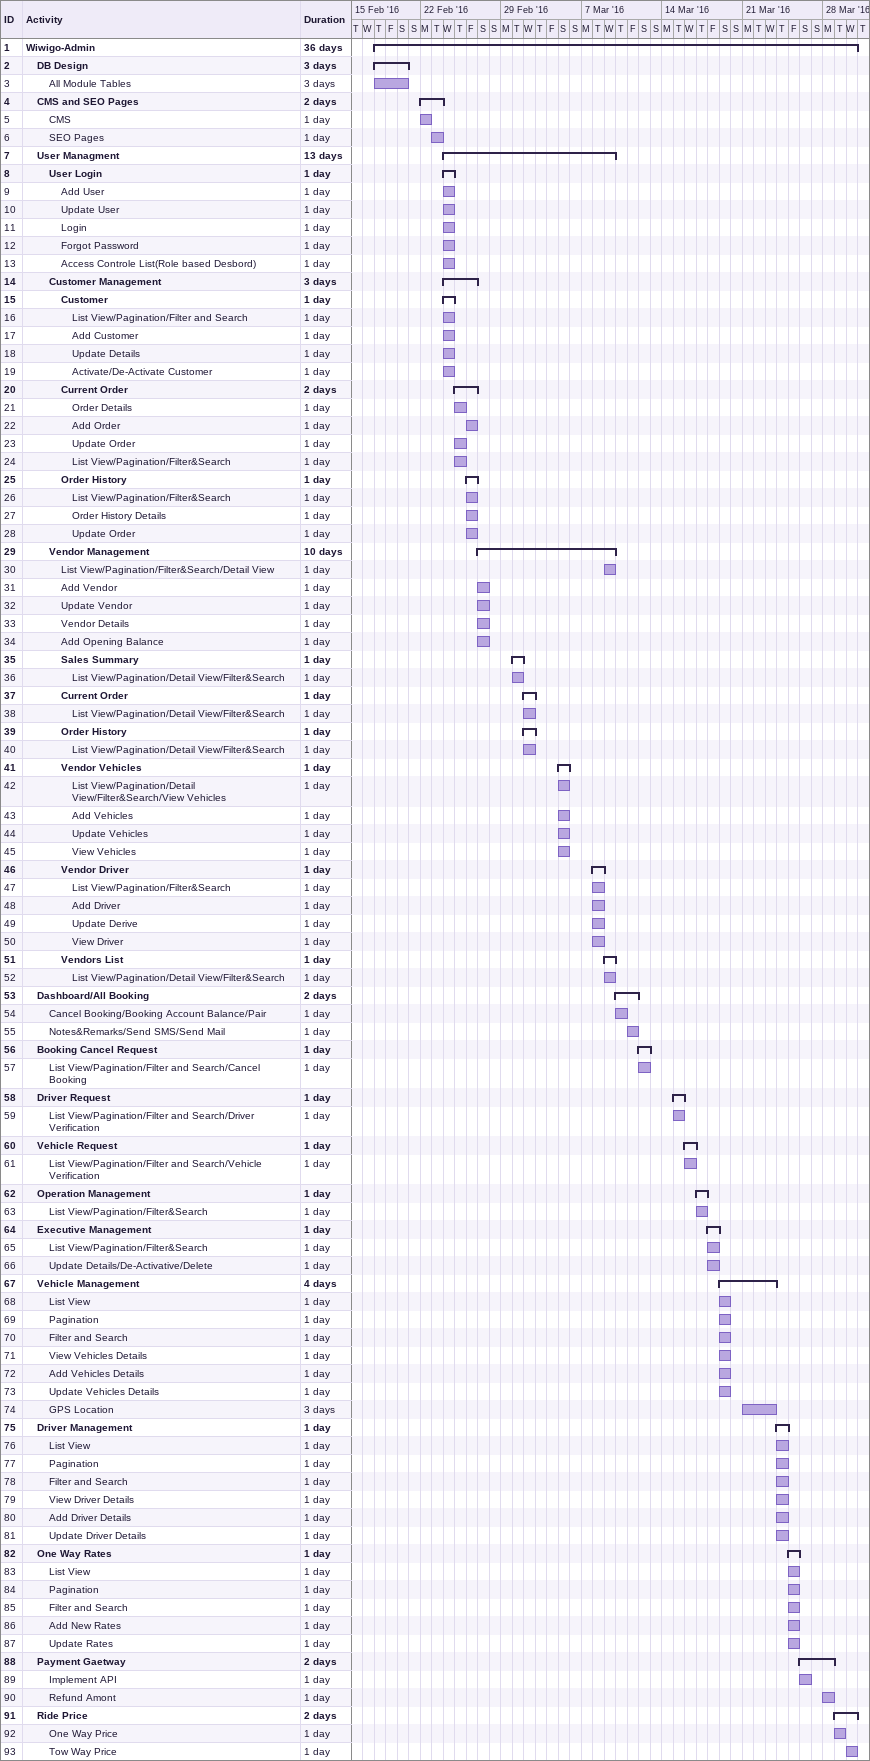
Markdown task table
| ID | Level | Task | Duration | Start | Finish |
|---|---|---|---|---|---|
| 1 | 1 | **Wiwigo-Admin** | 36d | 2016-02-18 | 2016-03-30 |
| 2 | 2 | **DB Design** | 3d | 2016-02-18 | 2016-02-20 |
| 3 | 3 | All Module Tables | 3d | 2016-02-18 | 2016-02-20 |
| 4 | 2 | **CMS and SEO Pages** | 2d | 2016-02-22 | 2016-02-23 |
| 5 | 3 | CMS | 1d | 2016-02-22 | 2016-02-22 |
| 6 | 3 | SEO Pages | 1d | 2016-02-23 | 2016-02-23 |
| 7 | 2 | **User Managment** | 13d | 2016-02-24 | 2016-03-09 |
| 8 | 3 | **User Login** | 1d | 2016-02-24 | 2016-02-24 |
| 9 | 4 | Add User | 1d | 2016-02-24 | 2016-02-24 |
| 10 | 4 | Update User | 1d | 2016-02-24 | 2016-02-24 |
| 11 | 4 | Login | 1d | 2016-02-24 | 2016-02-24 |
| 12 | 4 | Forgot Password | 1d | 2016-02-24 | 2016-02-24 |
| 13 | 4 | Access Controle List(Role based Desbord) | 1d | 2016-02-24 | 2016-02-24 |
| 14 | 3 | **Customer Management** | 3d | 2016-02-24 | 2016-02-26 |
| 15 | 4 | **Customer** | 1d | 2016-02-24 | 2016-02-24 |
| 16 | 5 | List View/Pagination/Filter and Search | 1d | 2016-02-24 | 2016-02-24 |
| 17 | 5 | Add Customer | 1d | 2016-02-24 | 2016-02-24 |
| 18 | 5 | Update Details | 1d | 2016-02-24 | 2016-02-24 |
| 19 | 5 | Activate/De-Activate Customer | 1d | 2016-02-24 | 2016-02-24 |
| 20 | 4 | **Current Order** | 2d | 2016-02-25 | 2016-02-26 |
| 21 | 5 | Order Details | 1d | 2016-02-25 | 2016-02-25 |
| 22 | 5 | Add Order | 1d | 2016-02-26 | 2016-02-26 |
| 23 | 5 | Update Order | 1d | 2016-02-25 | 2016-02-25 |
| 24 | 5 | List View/Pagination/Filter&Search | 1d | 2016-02-25 | 2016-02-25 |
| 25 | 4 | **Order History** | 1d | 2016-02-26 | 2016-02-26 |
| 26 | 5 | List View/Pagination/Filter&Search | 1d | 2016-02-26 | 2016-02-26 |
| 27 | 5 | Order History Details | 1d | 2016-02-26 | 2016-02-26 |
| 28 | 5 | Update Order | 1d | 2016-02-26 | 2016-02-26 |
| 29 | 3 | **Vendor Management** | 10d | 2016-02-27 | 2016-03-09 |
| 30 | 4 | List View/Pagination/Filter&Search/Detail View | 1d | 2016-03-09 | 2016-03-09 |
| 31 | 4 | Add Vendor | 1d | 2016-02-27 | 2016-02-27 |
| 32 | 4 | Update Vendor | 1d | 2016-02-27 | 2016-02-27 |
| 33 | 4 | Vendor Details | 1d | 2016-02-27 | 2016-02-27 |
| 34 | 4 | Add Opening Balance | 1d | 2016-02-27 | 2016-02-27 |
| 35 | 4 | **Sales Summary** | 1d | 2016-03-01 | 2016-03-01 |
| 36 | 5 | List View/Pagination/Detail View/Filter&Search | 1d | 2016-03-01 | 2016-03-01 |
| 37 | 4 | **Current Order** | 1d | 2016-03-02 | 2016-03-02 |
| 38 | 5 | List View/Pagination/Detail View/Filter&Search | 1d | 2016-03-02 | 2016-03-02 |
| 39 | 4 | **Order History** | 1d | 2016-03-02 | 2016-03-02 |
| 40 | 5 | List View/Pagination/Detail View/Filter&Search | 1d | 2016-03-02 | 2016-03-02 |
| 41 | 4 | **Vendor Vehicles** | 1d | 2016-03-05 | 2016-03-05 |
| 42 | 5 | List View/Pagination/Detail View/Filter&Search/View Vehicles | 1d | 2016-03-05 | 2016-03-05 |
| 43 | 5 | Add Vehicles | 1d | 2016-03-05 | 2016-03-05 |
| 44 | 5 | Update Vehicles | 1d | 2016-03-05 | 2016-03-05 |
| 45 | 5 | View Vehicles | 1d | 2016-03-05 | 2016-03-05 |
| 46 | 4 | **Vendor Driver** | 1d | 2016-03-08 | 2016-03-08 |
| 47 | 5 | List View/Pagination/Filter&Search | 1d | 2016-03-08 | 2016-03-08 |
| 48 | 5 | Add Driver | 1d | 2016-03-08 | 2016-03-08 |
| 49 | 5 | Update Derive | 1d | 2016-03-08 | 2016-03-08 |
| 50 | 5 | View Driver | 1d | 2016-03-08 | 2016-03-08 |
| 51 | 4 | **Vendors List** | 1d | 2016-03-09 | 2016-03-09 |
| 52 | 5 | List View/Pagination/Detail View/Filter&Search | 1d | 2016-03-09 | 2016-03-09 |
| 53 | 2 | **Dashboard/All Booking** | 2d | 2016-03-10 | 2016-03-11 |
| 54 | 3 | Cancel Booking/Booking Account Balance/Pair | 1d | 2016-03-10 | 2016-03-10 |
| 55 | 3 | Notes&Remarks/Send SMS/Send Mail | 1d | 2016-03-11 | 2016-03-11 |
| 56 | 2 | **Booking Cancel Request** | 1d | 2016-03-12 | 2016-03-12 |
| 57 | 3 | List View/Pagination/Filter and Search/Cancel Booking | 1d | 2016-03-12 | 2016-03-12 |
| 58 | 2 | **Driver Request** | 1d | 2016-03-15 | 2016-03-15 |
| 59 | 3 | List View/Pagination/Filter and Search/Driver Verification | 1d | 2016-03-15 | 2016-03-15 |
| 60 | 2 | **Vehicle Request** | 1d | 2016-03-16 | 2016-03-16 |
| 61 | 3 | List View/Pagination/Filter and Search/Vehicle Verification | 1d | 2016-03-16 | 2016-03-16 |
| 62 | 2 | **Operation Management** | 1d | 2016-03-17 | 2016-03-17 |
| 63 | 3 | List View/Pagination/Filter&Search | 1d | 2016-03-17 | 2016-03-17 |
| 64 | 2 | **Executive Management** | 1d | 2016-03-18 | 2016-03-18 |
| 65 | 3 | List View/Pagination/Filter&Search | 1d | 2016-03-18 | 2016-03-18 |
| 66 | 3 | Update Details/De-Activative/Delete | 1d | 2016-03-18 | 2016-03-18 |
| 67 | 2 | **Vehicle Management** | 4d | 2016-03-19 | 2016-03-23 |
| 68 | 3 | List View | 1d | 2016-03-19 | 2016-03-19 |
| 69 | 3 | Pagination | 1d | 2016-03-19 | 2016-03-19 |
| 70 | 3 | Filter and Search | 1d | 2016-03-19 | 2016-03-19 |
| 71 | 3 | View Vehicles Details | 1d | 2016-03-19 | 2016-03-19 |
| 72 | 3 | Add Vehicles Details | 1d | 2016-03-19 | 2016-03-19 |
| 73 | 3 | Update Vehicles Details | 1d | 2016-03-19 | 2016-03-19 |
| 74 | 3 | GPS Location | 3d | 2016-03-21 | 2016-03-23 |
| 75 | 2 | **Driver Management** | 1d | 2016-03-24 | 2016-03-24 |
| 76 | 3 | List View | 1d | 2016-03-24 | 2016-03-24 |
| 77 | 3 | Pagination | 1d | 2016-03-24 | 2016-03-24 |
| 78 | 3 | Filter and Search | 1d | 2016-03-24 | 2016-03-24 |
| 79 | 3 | View Driver Details | 1d | 2016-03-24 | 2016-03-24 |
| 80 | 3 | Add Driver Details | 1d | 2016-03-24 | 2016-03-24 |
| 81 | 3 | Update Driver Details | 1d | 2016-03-24 | 2016-03-24 |
| 82 | 2 | **One Way Rates** | 1d | 2016-03-25 | 2016-03-25 |
| 83 | 3 | List View | 1d | 2016-03-25 | 2016-03-25 |
| 84 | 3 | Pagination | 1d | 2016-03-25 | 2016-03-25 |
| 85 | 3 | Filter and Search | 1d | 2016-03-25 | 2016-03-25 |
| 86 | 3 | Add New Rates | 1d | 2016-03-25 | 2016-03-25 |
| 87 | 3 | Update Rates | 1d | 2016-03-25 | 2016-03-25 |
| 88 | 2 | **Payment Gaetway** | 2d | 2016-03-26 | 2016-03-28 |
| 89 | 3 | Implement API | 1d | 2016-03-26 | 2016-03-26 |
| 90 | 3 | Refund Amont | 1d | 2016-03-28 | 2016-03-28 |
| 91 | 2 | **Ride Price** | 2d | 2016-03-29 | 2016-03-30 |
| 92 | 3 | One Way Price | 1d | 2016-03-29 | 2016-03-29 |
| 93 | 3 | Tow Way Price | 1d | 2016-03-30 | 2016-03-30 |
